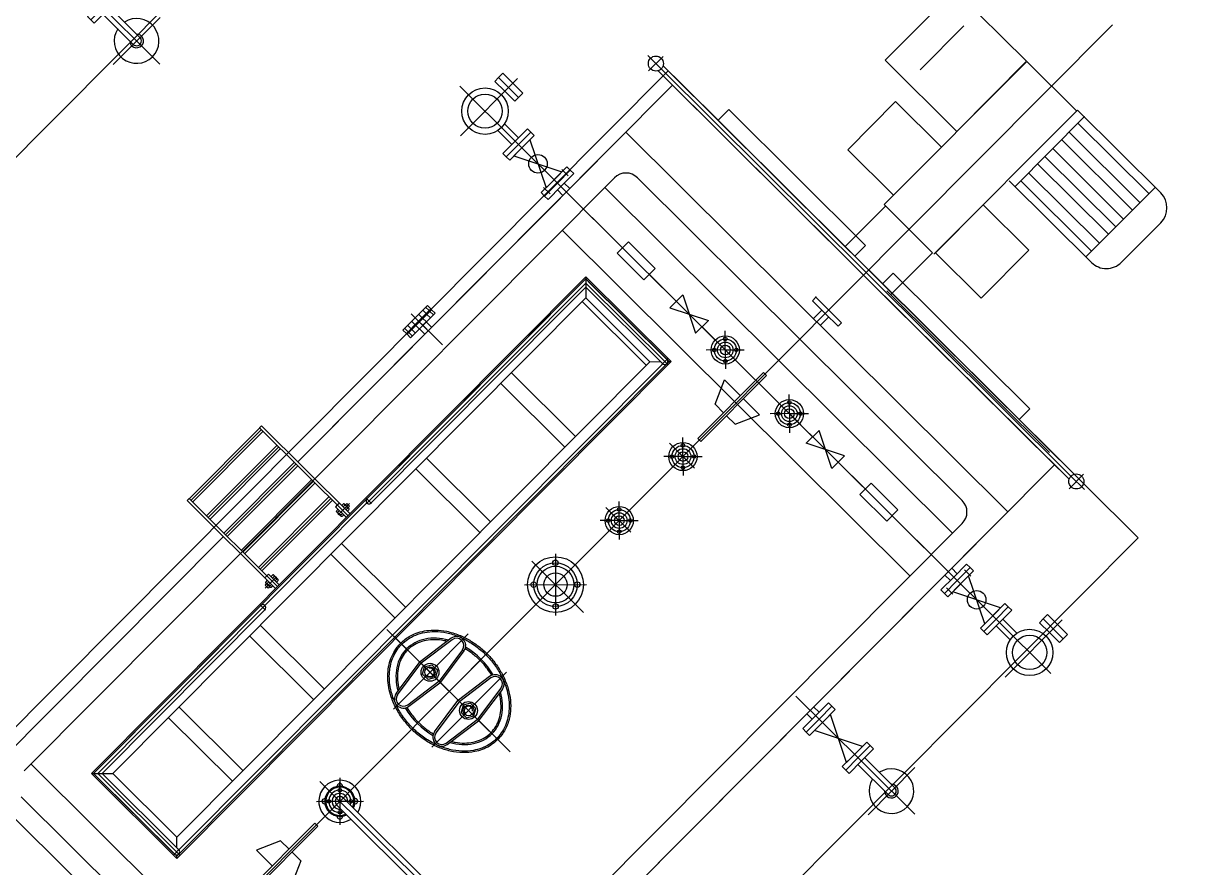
# Model space of a CAD drawing. Extents: x 517634312 to 520012312, y 3499191844 to 3500891844.
# Drawn here: x 518786430 to 518789352, y 3499851051 to 3499853154 of the extents above; entities that cross this region are included whole.
import ezdxf

# ---------------------------------------------------------------- set-up
doc = ezdxf.new("R2010")
doc.units = 0
doc.header["$LTSCALE"] = 1000
doc.layers.get('0').update_dxf_attribs({"linetype": 'CONTINUOUS'})
for name, color, linetype in [('H-BASE', 7, 'CONTINUOUS'), ('H-EQUP-CHI', 4, 'CONTINUOUS'), ('INTE_THICK', 252, 'CONTINUOUS')]:
    doc.layers.add(name, color=color, linetype=linetype)

# ---------------------------------------------------------------- blocks, each defined once
blk = doc.blocks.new('SLOTM16')
at = {"layer": 'INTE_THICK'}
for p, q in [((-10, 9.8), (-10, -9.8)), ((0, 13.1), (-6.5, 13.1)), ((-6.5, 6.5), (0, 6.5)), ((-6.5, -6.5), (0, -6.5)), ((-6.5, -13.1), (0, -13.1))]:
    blk.add_line(p, q, dxfattribs=at)
for centre, radius, start, end in [((-6.7, 9.8), 3.28, 86.1303, 273.8697), ((-2.1, 0), 7.86, 123.7097, 236.2903), ((-6.7, -9.8), 3.28, 86.1303, 273.8697)]:
    blk.add_arc(centre, radius, start, end, dxfattribs=at)
blk = doc.blocks.new('A$C3C6840EC')
for p, q in [((1174, -310.9), (1174, 121.2)), ((524, 111.3), (524, -2654.9)), ((431, 59.3), (413.1, 59.3)), ((413.1, 59.3), (413.1, 12.6)), ((431, 12.6), (431, 59.3)), ((3700, 0), (0, 0)), ((0, 0), (0, -2200)), ((371.4, 12.6), (639, 12.6)), ((413.1, -34.2), (413.1, 12.6)), ((431, 12.6), (431, -34.2)), ((1063.7, 12.1), (1284.3, 12.1)), ((1158, -128.9), (1158, 12.1)), ((1190, -128.9), (1190, 12.1)), ((431, -34.2), (413.1, -34.2)), ((508, -128.4), (508, -62.7)), ((540, -128.4), (540, -62.7)), ((561.5, -160.4), (486.5, -310.4)), ((486.5, -160.4), (561.5, -310.4)), ((486.5, -160.4), (561.5, -160.4)), ((1211.5, -160.9), (1136.5, -310.9)), ((1136.5, -160.9), (1211.5, -310.9)), ((1211.5, -160.9), (1136.5, -160.9)), ((2488.9, -200), (2488.9, -1356.1)), ((2504.9, -216), (2504.9, -1262.1)), ((12, -303.1), (12, -239.9)), ((46.3, -278.1), (-21.9, -278.1)), ((0, -300.1), (0, -1262)), ((12, -303.1), (12, -1262)), ((24, -300.1), (24, -1262.1)), ((463.6, -310.4), (463.6, -326.4)), ((524, -310.4), (463.6, -310.4)), ((481.5, -304.3), (481.5, -334.2)), ((486.5, -310.4), (561.5, -310.4)), ((524, -310.4), (584.4, -310.4)), ((566.5, -304.3), (566.5, -334.2)), ((584.4, -310.4), (584.4, -326.4)), ((1113.6, -310.9), (1113.6, -326.9)), ((1174, -310.9), (1113.6, -310.9)), ((1136.5, -310.9), (1211.5, -310.9)), ((1174, -301.3), (1174, -435)), ((1174, -310.9), (1234.4, -310.9)), ((1234.4, -310.9), (1234.4, -326.9)), ((0, -1163.4), (0, -348.7)), ((24, -1163.4), (24, -348.7)), ((24, -1163.4), (24, -348.7)), ((524, -326.4), (463.6, -326.4)), ((463.6, -342.4), (463.6, -326.4)), ((524, -326.4), (463.6, -326.4)), ((463.6, -342.4), (463.6, -326.4)), ((524, -326.4), (463.6, -326.4)), ((524, -342.4), (463.6, -342.4)), ((524, -342.4), (463.6, -342.4)), ((508, -342.4), (508, -368.1)), ((508, -342.4), (508, -368.1)), ((524, -326.4), (584.4, -326.4)), ((524, -631.2), (524, -326.4)), ((524, -326.4), (584.4, -326.4)), ((524, -326.4), (584.4, -326.4)), ((524, -342.4), (584.4, -342.4)), ((524, -342.4), (584.4, -342.4)), ((540, -342.4), (540, -368.1)), ((540, -342.4), (540, -368.1)), ((584.4, -342.4), (584.4, -326.4)), ((584.4, -342.4), (584.4, -326.4)), ((1174, -326.9), (1113.6, -326.9)), ((1113.6, -342.9), (1113.6, -326.9)), ((1174, -326.9), (1113.6, -326.9)), ((1174, -342.9), (1113.6, -342.9)), ((1158, -342.9), (1158, -368.6)), ((1174, -326.9), (1234.4, -326.9)), ((1174, -326.9), (1234.4, -326.9)), ((1174, -342.9), (1234.4, -342.9)), ((1190, -342.9), (1190, -368.6)), ((1234.4, -342.9), (1234.4, -326.9)), ((2408, -368.1), (24, -368.1)), ((244, -368.1), (244, -2156.1)), ((3290, -368.1), (244, -368.1)), ((1140, -368.1), (3524, -368.1)), ((6, -408.9), (6, -1170.5)), ((0, -464.2), (0, -1141.9)), ((3156, -448.1), (378, -448.1)), ((424, -448.1), (424, -2076.1)), ((624, -448.1), (624, -2076.1)), ((3124, -448.1), (3124, -2076.1)), ((324, -502.1), (324, -2022.1)), ((2472.9, -481.3), (2472.9, -1262.1)), ((-50, -557.1), (-50, -1197.1)), ((0, -557.1), (-50, -557.1)), ((-609.2, -685.3), (-795, -685.3)), ((-865, -755.3), (-865, -1145.4)), ((-539.2, -1140.3), (-539.2, -755.3)), ((524, -883.2), (524, -756.3)), ((-539.2, -781.4), (-865, -781.4)), ((-835.4, -781.4), (-835.4, -1113.2)), ((-793.4, -781.4), (-793.4, -1113.2)), ((-758.4, -781.4), (-758.4, -1113.2)), ((-716.4, -781.4), (-716.4, -1113.2)), ((-680.2, -781.4), (-680.2, -1113.2)), ((-645.2, -781.4), (-645.2, -1113.2)), ((-603.2, -781.4), (-603.2, -1113.2)), ((-565.8, -781.4), (-565.8, -1113.2)), ((554, -883.2), (494, -1003.2)), ((494, -883.2), (554, -1003.2)), ((494, -883.2), (554, -883.2)), ((494, -1003.2), (554, -1003.2)), ((524, -1112.1), (524, -1003.2)), ((1974, -977.4), (1974, -1553.6)), ((1974, -1002.1), (1974, -1522.1)), ((524, -1112.1), (479.3, -1067.4)), ((490.9, -1079), (479.3, -1067.4)), ((524, -1112.1), (568.7, -1067.4)), ((-539.2, -1113.2), (-865, -1113.2)), ((524, -1112.1), (479.3, -1156.8)), ((524, -1112.1), (568.7, -1156.8)), ((1844.5, -1142.4), (1972.6, -1124.4)), ((2103.5, -1142.4), (1975.4, -1124.4)), ((-865, -1145.4), (-189.8, -1145.4)), ((-861, -1145.4), (-861, -1378.7)), ((-189.8, -1378.7), (-189.8, -1152.2)), ((-189.8, -1152.2), (6, -1152.2)), ((1474, -1130.4), (1474, -1372.9)), ((1845.3, -1148.3), (1973.4, -1130.3)), ((2102.7, -1148.3), (1974.6, -1130.3)), ((0, -1197.1), (-50, -1197.1)), ((188.1, -1262.2), (188.1, -1201.9)), ((204.1, -1201.9), (188.1, -1201.9)), ((204.1, -1262.2), (204.1, -1201.9)), ((675.7, -1215.1), (596.8, -1180.1)), ((596.8, -1180.1), (596.8, -1255.1)), ((874, -1207.8), (874, -1324.4)), ((1174, -1207.8), (1174, -1324.4)), ((1546.5, -1334.6), (1401.5, -1189.7)), ((1401.5, -1334.6), (1546.5, -1189.7)), ((2146.1, -1172.1), (1794.6, -1172.1)), ((1844.5, -1201.9), (1972.6, -1219.9)), ((1845.3, -1195.9), (1973.4, -1213.9)), ((2102.7, -1195.9), (1974.6, -1213.9)), ((2103.5, -1201.9), (1975.4, -1219.9)), ((2433.7, -1317.3), (2544, -1207)), ((2544, -1317.3), (2433.7, -1207)), ((2720.3, -1215.1), (2799.2, -1180.1)), ((204.1, -1246.2), (244, -1246.2)), ((675.7, -1215.1), (675.7, -1255.1)), ((874, -1262.1), (829.3, -1217.4)), ((874, -1262.1), (918.7, -1217.4)), ((1174, -1262.1), (1129.3, -1217.4)), ((1174, -1262.1), (1218.7, -1217.4)), ((2488.9, -1262.1), (2444.2, -1217.4)), ((2488.9, -1262.1), (2533.6, -1217.4)), ((2720.3, -1215.1), (2720.3, -1255.1)), ((-1148.2, -1262.1), (3646.2, -1262.1)), ((0, -2224.2), (0, -1262.2)), ((12, -2221.1), (12, -1262.2)), ((24, -2224.2), (24, -1262.1)), ((188.1, -1262.2), (188.1, -1322.6)), ((204.1, -1262.2), (204.1, -1322.6)), ((204.1, -1278.2), (244, -1278.2)), ((797, -1255.1), (487.8, -1255.1)), ((487.8, -1255.1), (487.8, -1269.1)), ((797, -1269.1), (487.8, -1269.1)), ((596.8, -1344.1), (596.8, -1269.1)), ((675.7, -1309.1), (675.7, -1269.1)), ((797, -1255.1), (797, -1269.1)), ((874, -1262.1), (829.3, -1306.8)), ((874, -1262.1), (918.7, -1306.8)), ((1174, -1262.1), (1129.3, -1306.8)), ((1174, -1262.1), (1218.7, -1306.8)), ((1974, -1262.1), (1768.9, -1262.1)), ((2488.9, -1262.1), (2444.2, -1306.8)), ((2488.9, -1262.1), (2533.6, -1306.8)), ((2599, -1255.1), (2599, -1269.1)), ((2599, -1255.1), (2908.1, -1255.1)), ((2599, -1269.1), (2908.1, -1269.1)), ((2720.3, -1309.1), (2720.3, -1269.1)), ((2799.2, -1344.1), (2799.2, -1269.1)), ((204.1, -1322.6), (188.1, -1322.6)), ((675.7, -1309.1), (596.8, -1344.1)), ((1844.5, -1322.4), (1972.6, -1304.4)), ((1845.3, -1328.3), (1973.4, -1310.3)), ((2102.7, -1328.3), (1974.6, -1310.3)), ((2103.5, -1322.4), (1975.4, -1304.4)), ((2720.3, -1309.1), (2799.2, -1344.1)), ((-50, -1967.1), (-50, -1327.1)), ((0, -1327.1), (-50, -1327.1)), ((0, -1360.8), (0, -2175.6)), ((24, -1360.8), (24, -2175.6)), ((24, -1360.8), (24, -2175.6)), ((2146.1, -1352.1), (1794.6, -1352.1)), ((-861, -1378.7), (-189.8, -1378.7)), ((-189.8, -1372.2), (0, -1372.2)), ((0, -2060.1), (0, -1382.3)), ((524, -1412.1), (479.3, -1367.4)), ((524, -1412.1), (568.7, -1367.4)), ((1844.5, -1381.9), (1972.6, -1399.9)), ((1845.3, -1375.9), (1973.4, -1393.9)), ((2102.7, -1375.9), (1974.6, -1393.9)), ((2103.5, -1381.9), (1975.4, -1399.9)), ((524, -1412.1), (479.3, -1456.8)), ((524, -1412.1), (568.7, -1456.8)), ((3224, -1403.2), (3224, -2022.1)), ((490.9, -1445.2), (479.3, -1456.8)), ((524, -1458.9), (524, -1521.1)), ((678, -1912.1), (678, -1512.1)), ((678, -1512.1), (3004.8, -1512.1)), ((685.9, -1520.1), (678, -1512.1)), ((683, -1907.1), (683, -1517.1)), ((683, -1517.1), (2999.8, -1517.1)), ((693, -1514.7), (693, -1897.1)), ((2989.8, -1512.7), (2989.8, -1897.1)), ((3004.8, -1512.1), (2996.7, -1520.2)), ((2999.8, -1907.1), (2999.8, -1517.1)), ((3004.8, -1512.1), (3004.8, -1912.1)), ((494, -1641.1), (554, -1521.1)), ((554, -1641.1), (494, -1521.1)), ((494, -1521.1), (554, -1521.1)), ((706.6, -1527.1), (679.6, -1527.1)), ((683, -1532.3), (683, -1895.1)), ((703, -1887.2), (703, -1527.1)), ((703, -1527.1), (2979.8, -1527.1)), ((728, -1562.1), (703, -1537.1)), ((2979.8, -1537.1), (2954.8, -1562.1)), ((2977.7, -1527.5), (3003, -1527.5)), ((2979.8, -1527.5), (2979.8, -1887.1)), ((2999.8, -1532.3), (2999.8, -1902.1)), ((728, -1862.2), (728, -1562.1)), ((728, -1562.1), (2954.8, -1562.1)), ((745.1, -1862.2), (745.1, -1562.1)), ((1078, -1862.2), (1078, -1562.1)), ((1128, -1862.2), (1128, -1562.1)), ((1478, -1862.1), (1478, -1562.1)), ((1528, -1862.1), (1528, -1562.1)), ((1878, -1862.1), (1878, -1562.1)), ((1928, -1862.1), (1928, -1562.1)), ((2260.6, -1862.1), (2260.6, -1562.1)), ((2310.6, -1862.1), (2310.6, -1562.1)), ((2643.3, -1862.1), (2643.3, -1562.1)), ((2693.3, -1862.1), (2693.3, -1562.1)), ((2954.8, -1862.1), (2954.8, -1562.1)), ((-592, -1609.9), (-797.7, -1609.9)), ((494, -1641.1), (554, -1641.1)), ((524, -1641.1), (524, -1767.9)), ((3290, -2156.1), (3290, -1662.1)), ((703, -1887.2), (728, -1862.1)), ((728, -1862.1), (2954.8, -1862.1)), ((2979.8, -1887.1), (2954.8, -1862.1)), ((524, -2181.8), (524, -1893.1)), ((678, -1912.1), (703, -1887.2)), ((683, -1907.1), (2999.8, -1907.1)), ((1725.6, -1897.1), (693, -1897.1)), ((695, -1907.1), (798, -1907.1)), ((703, -1887.1), (798, -1887.1)), ((1713, -1887.1), (798, -1887.1)), ((1713, -1907.1), (798, -1907.1)), ((1713, -1885.2), (1713, -1910)), ((1723, -1897.1), (2203, -1897.1)), ((2200.4, -1897.1), (2989.8, -1897.1)), ((2213, -1885.2), (2213, -1910)), ((2213, -1887.1), (2979.8, -1887.1)), ((2213, -1907.1), (2999.8, -1907.1)), ((3004.8, -1912.1), (2979.8, -1887.1)), ((678, -1912.1), (3004.8, -1912.1)), ((1817.9, -1937.1), (1764.9, -1937.1)), ((1778, -1930.6), (1771.3, -1930.6)), ((1771.3, -1943.7), (1771.3, -1930.6)), ((1778, -1943.7), (1771.3, -1943.7)), ((1788, -2326.1), (1788, -1912.1)), ((1797, -2326.1), (1797, -1912.1)), ((1805, -1962.1), (1805, -1912.1)), ((2108.1, -1937.1), (2161.1, -1937.1)), ((2121, -1962.1), (2121, -1912.1)), ((2129, -2326.1), (2129, -1912.1)), ((2138, -2326.1), (2138, -1912.1)), ((2148, -1930.6), (2154.7, -1930.6)), ((2148, -1943.7), (2154.7, -1943.7)), ((2154.7, -1943.7), (2154.7, -1930.6)), ((0, -1967.1), (-50, -1967.1)), ((1797, -1962.1), (1788, -1962.1)), ((1797, -1962.1), (1805, -1962.1)), ((1797, -1985.1), (2129, -1985.1)), ((2138, -1962.1), (2121, -1962.1)), ((1797, -1993.1), (2129, -1993.1)), ((1797, -2001.1), (2129, -2001.1)), ((1995, -2076.1), (378, -2076.1)), ((1174, -2223), (1174, -2089.3)), ((1797, -2066.1), (2129, -2066.1)), ((1797, -2074.1), (2129, -2074.1)), ((1797, -2082.1), (2129, -2082.1)), ((3156, -2076.1), (1804.1, -2076.1)), ((1770.1, -2156.1), (24, -2156.1)), ((1770.1, -2156.1), (378, -2156.1)), ((524, -2181.8), (463.6, -2181.8)), ((463.6, -2181.8), (463.6, -2197.8)), ((463.6, -2181.8), (463.6, -2197.8)), ((524, -2181.8), (463.6, -2181.8)), ((508, -2181.8), (508, -2156.1)), ((508, -2181.8), (508, -2156.1)), ((524, -2181.8), (584.4, -2181.8)), ((524, -2181.8), (584.4, -2181.8)), ((540, -2181.8), (540, -2156.1)), ((540, -2181.8), (540, -2156.1)), ((584.4, -2181.8), (584.4, -2197.8)), ((584.4, -2181.8), (584.4, -2197.8)), ((727, -2156.1), (1788, -2156.1)), ((1158, -2181.4), (1158, -2155.7)), ((1190, -2181.4), (1158, -2181.4)), ((1174, -2217.4), (1174, -2163.4)), ((1174, -2181.4), (1174, -2235.4)), ((1190, -2181.4), (1190, -2155.7)), ((1797, -2147.1), (2129, -2147.1)), ((1797, -2155.1), (2129, -2155.1)), ((1797, -2163.1), (2129, -2163.1)), ((3290, -2156.1), (2138, -2156.1)), ((2138, -2156.1), (3524, -2156.1)), ((3700, -2200), (0, -2200)), ((524, -2197.8), (463.6, -2197.8)), ((524, -2197.8), (463.6, -2197.8)), ((463.6, -2213.8), (463.6, -2197.8)), ((524, -2197.8), (463.6, -2197.8)), ((524, -2213.8), (463.6, -2213.8)), ((481.5, -2220), (481.5, -2190.1)), ((486.5, -2363.8), (561.5, -2213.8)), ((561.5, -2363.8), (486.5, -2213.8)), ((486.5, -2213.8), (561.5, -2213.8)), ((524, -2197.8), (584.4, -2197.8)), ((524, -2197.8), (584.4, -2197.8)), ((524, -2197.8), (584.4, -2197.8)), ((524, -2213.8), (584.4, -2213.8)), ((566.5, -2220), (566.5, -2190.1)), ((584.4, -2213.8), (584.4, -2197.8)), ((46.3, -2246.1), (-21.9, -2246.1)), ((12, -2221.1), (12, -2284.4)), ((1797, -2228.1), (2129, -2228.1)), ((1797, -2236.1), (2129, -2236.1)), ((1797, -2244.1), (2129, -2244.1)), ((1788, -2326.1), (1797, -2326.1)), ((1797, -2309.1), (2129, -2309.1)), ((1797, -2317.1), (2129, -2317.1)), ((1797, -2325.1), (2129, -2325.1)), ((2129, -2326.1), (2138, -2326.1)), ((486.5, -2363.8), (561.5, -2363.8)), ((508, -2395.8), (508, -2461.5)), ((540, -2395.8), (540, -2461.5)), ((413.1, -2490.1), (413.1, -2536.8)), ((431, -2490.1), (413.1, -2490.1)), ((431, -2536.8), (431, -2490.1)), ((371.4, -2536.8), (639, -2536.8)), ((413.1, -2583.6), (413.1, -2536.8)), ((431, -2536.8), (431, -2583.6)), ((431, -2583.6), (413.1, -2583.6))]:
    blk.add_line(p, q)
for points in [[(413.1, 12.6), (413.1, 59.3), (392.8, 59.3), (392.8, 12.6)], [(413.1, 12.6), (413.1, -34.2), (392.8, -34.2), (392.8, 12.6)], [(524, -144.4), (466.5, -144.4), (466.5, -128.4), (524, -128.4)], [(524, -144.4), (466.5, -144.4), (466.5, -160.4), (524, -160.4)], [(524, -144.4), (581.5, -144.4), (581.5, -128.4), (524, -128.4)], [(524, -144.4), (581.5, -144.4), (581.5, -160.4), (524, -160.4)], [(1174, -144.9), (1116.5, -144.9), (1116.5, -128.9), (1174, -128.9)], [(1174, -144.9), (1116.5, -144.9), (1116.5, -160.9), (1174, -160.9)], [(1174, -144.9), (1231.5, -144.9), (1231.5, -128.9), (1174, -128.9)], [(1174, -144.9), (1231.5, -144.9), (1231.5, -160.9), (1174, -160.9)], [(1174, -2197.4), (1116.5, -2197.4), (1116.5, -2181.4), (1174, -2181.4)], [(1124.5, -2197.4), (1124.5, -2181.4)], [(1138.5, -2197.4), (1138.5, -2181.4)], [(1157.5, -2199.4), (1157.5, -2181.4)], [(1174, -2197.4), (1231.5, -2197.4), (1231.5, -2181.4), (1174, -2181.4)], [(1190.5, -2199.4), (1190.5, -2181.4)], [(1209.5, -2197.4), (1209.5, -2181.4)], [(1223.5, -2197.4), (1223.5, -2181.4)], [(1174, -2201.4), (1116.5, -2201.4), (1116.5, -2217.4), (1174, -2217.4)], [(1124.5, -2201.4), (1124.5, -2217.4)], [(1138.5, -2201.4), (1138.5, -2217.4)], [(1174, -2199.4), (1141.5, -2199.4), (1141.5, -2197.4)], [(1174, -2199.4), (1141.5, -2199.4), (1141.5, -2201.4)], [(1157.5, -2199.4), (1157.5, -2217.4)], [(1174, -2199.4), (1206.5, -2199.4), (1206.5, -2197.4)], [(1174, -2199.4), (1206.5, -2199.4), (1206.5, -2201.4)], [(1174, -2201.4), (1231.5, -2201.4), (1231.5, -2217.4), (1174, -2217.4)], [(1190.5, -2199.4), (1190.5, -2217.4)], [(1209.5, -2201.4), (1209.5, -2217.4)], [(1223.5, -2201.4), (1223.5, -2217.4)], [(524, -2379.8), (466.5, -2379.8), (466.5, -2363.8), (524, -2363.8)], [(524, -2379.8), (581.5, -2379.8), (581.5, -2363.8), (524, -2363.8)], [(524, -2379.8), (466.5, -2379.8), (466.5, -2395.8), (524, -2395.8)], [(524, -2379.8), (581.5, -2379.8), (581.5, -2395.8), (524, -2395.8)], [(413.1, -2536.8), (413.1, -2490.1), (392.8, -2490.1), (392.8, -2536.8)], [(413.1, -2536.8), (413.1, -2583.6), (392.8, -2583.6), (392.8, -2536.8)]]:
    blk.add_lwpolyline(points)
for points in [[(496.4, -631.2), (549.4, -631.2), (549.4, -756.3), (496.4, -756.3)], [(-196.6, -931.3), (-421.6, -931.3), (-421.6, -1145.4), (-196.6, -1145.4)], [(1974, -1146.7), (1952, -1159.4), (1952, -1184.8), (1974, -1197.6), (1996, -1184.8), (1996, -1159.4)], [(1974, -1377.6), (1952, -1364.8), (1952, -1339.4), (1974, -1326.7), (1996, -1339.4), (1996, -1364.8)], [(-861, -1379), (-532.2, -1379), (-532.2, -1714.3), (-861, -1714.3)], [(-234.4, -1378.7), (-459.4, -1378.7), (-459.4, -1592.8), (-234.4, -1592.8)], [(496.4, -1893.1), (549.4, -1893.1), (549.4, -1767.9), (496.4, -1767.9)]]:
    blk.add_lwpolyline(points, close=True)
for centre, radius in [((524, 12.6), 77), ((524, 12.6), 57), ((524, -235.4), 30.7), ((12, -278.1), 25), ((524, -1112.1), 46.8), ((524, -1112.1), 36.8), ((498, -1086.1), 6), ((524, -1112.1), 26.1), ((550, -1086.1), 6), ((524, -1112.1), 16), ((498, -1138.2), 6), ((550, -1138.2), 6), ((1974, -1172.1), 29.7), ((1974, -1172.1), 17.5), ((1474, -1262.1), 92.5), ((1474, -1262.1), 72.5), ((1474, -1262.1), 61), ((1422.7, -1210.9), 9), ((1525.3, -1210.9), 9), ((874, -1262.1), 46.8), ((874, -1262.1), 36.8), ((848, -1236.1), 6), ((874, -1262.1), 26.1), ((874, -1262.1), 16), ((900, -1236.1), 6), ((1174, -1262.1), 46.8), ((1174, -1262.1), 36.8), ((1148, -1236.1), 6), ((1174, -1262.1), 26.1), ((1174, -1262.1), 16), ((1200, -1236.1), 6), ((1474, -1262.1), 38.8), ((2462.8, -1236.1), 6), ((2514.9, -1236.1), 6), ((848, -1288.2), 6), ((900, -1288.2), 6), ((1148, -1288.2), 6), ((1200, -1288.2), 6), ((2462.8, -1288.2), 6), ((2514.9, -1288.2), 6), ((1422.7, -1313.4), 9), ((1525.3, -1313.4), 9), ((1974, -1352.1), 29.7), ((1974, -1352.1), 17.5), ((524, -1412.1), 46.8), ((524, -1412.1), 36.8), ((498, -1386.1), 6), ((524, -1412.1), 26.1), ((524, -1412.1), 16), ((550, -1386.1), 6), ((498, -1438.2), 6), ((550, -1438.2), 6), ((12, -2246.1), 25), ((524, -2288.8), 30.7), ((524, -2536.8), 77), ((524, -2536.8), 57)]:
    blk.add_circle(centre, radius)
for centre, radius, start, end in [((1174, 12.1), 74.3, 282.4318, 257.5682), ((1174, 12.1), 22.8, 314.5176, 225.4824), ((1174, 12.1), 16, 360, 180.0043), ((378, -502.1), 54, 90, 180), ((-795, -755.3), 70, 90, 180), ((-609.2, -755.3), 70, 0, 90), ((1974, -1134.3), 10, 82, 98), ((1848.6, -1172.1), 30, 98, 262), ((1848.6, -1172.1), 24, 98, 262), ((1974, -1172.1), 14, 123.3991, 0), ((2099.4, -1172.1), 24, 278, 82), ((2099.4, -1172.1), 30, 278, 82), ((2488.9, -1262.1), 70, 103.213, 76.787), ((1974, -1210), 10, 262, 278), ((2488.9, -1262.1), 50, 108.6629, 71.3371), ((2488.9, -1262.1), 46.8, 109.9917, 70.0083), ((2453.5, -1226.8), 9, 19.2635, 250.7365), ((2488.9, -1262.1), 36.8, 115.7719, 64.2281), ((2488.9, -1262.1), 26.1, 127.7392, 52.2608), ((2524.2, -1226.8), 9, 289.2635, 160.7365), ((2488.9, -1262.1), 16, 180, 360), ((1848.6, -1352.1), 30, 98, 262), ((1974, -1314.3), 10, 82, 98), ((2099.4, -1352.1), 30, 278, 82), ((2453.5, -1297.5), 9, 109.2635, 340.7365), ((2524.2, -1297.5), 9, 199.2635, 70.7365), ((1848.6, -1352.1), 24, 98, 262), ((1974, -1352.1), 14, 0, 236.6009), ((2099.4, -1352.1), 24, 278, 82), ((1974, -1390), 10, 262, 278), ((693, -1527.1), 10, 0, 180), ((2989.8, -1527.5), 10, 0, 180), ((1713, -1897.1), 10, 270, 90), ((2213, -1897.1), 10, 90, 270), ((378, -2022.1), 54, 180, 270)]:
    blk.add_arc(centre, radius, start, end)
for start_param, end_param in [(-0.919956, 0.919956), (1.240205, 1.901387), (4.381798, 5.04298), (2.221637, 4.061549)]:
    blk.add_ellipse((1974, -1262.1), major_axis=(0, 200), ratio=0.75, start_param=start_param, end_param=end_param)
for points, knots in [([(1974, -1489.1), (1980.1, -1489.1), (1986.1, -1488.7), (2001.4, -1486.7), (2010.5, -1484.6), (2028.5, -1478.5), (2037.4, -1474.5), (2054.5, -1464.9), (2062.6, -1459.2), (2078, -1446.5), (2085.3, -1439.4), (2098.8, -1423.9), (2105, -1415.6), (2116.4, -1397.8), (2121.6, -1388.4), (2132.3, -1365.2), (2137.5, -1350.9), (2145.3, -1321.7), (2148, -1306.7), (2151.1, -1276.3), (2151.4, -1260.9), (2149.7, -1230.5), (2147.7, -1215.5), (2141.3, -1186.2), (2137, -1172), (2126.2, -1144.8), (2119.7, -1131.8), (2104.6, -1107.8), (2096.1, -1096.7), (2077.3, -1076.8), (2067, -1068.1), (2048.7, -1055.9), (2041.2, -1051.7), (2025.5, -1044.6), (2017.3, -1041.7), (2000.7, -1037.5), (1992.3, -1036.1), (1975.4, -1034.9), (1966.9, -1035.1), (1951.6, -1036.8), (1944.8, -1038.1), (1931.3, -1041.6), (1924.7, -1043.9), (1911.7, -1049.3), (1905.4, -1052.5), (1889.1, -1062.2), (1879.5, -1069.4), (1861.6, -1085.8), (1853.4, -1095), (1838.4, -1115.1), (1831.7, -1126), (1820, -1149), (1815, -1161.2), (1806.7, -1186.3), (1803.5, -1199.4), (1798.9, -1226), (1797.6, -1239.5), (1796.7, -1266.7), (1797.2, -1280.3), (1800.2, -1307.3), (1802.6, -1320.6), (1809.2, -1346.5), (1813.5, -1359.1), (1824.2, -1384.4), (1830.9, -1397.1), (1845.3, -1418.9), (1852.7, -1428.4), (1868.1, -1444.7), (1875.9, -1451.7), (1891.7, -1463.6), (1899.6, -1468.6), (1916.1, -1477.1), (1924.6, -1480.5), (1940.2, -1485.2), (1947.1, -1486.7), (1960.7, -1488.7), (1967.3, -1489.1), (1974, -1489.1)], [0, 0, 0, 0, 0.097716, 0.097716, 0.247651, 0.247651, 0.401592, 0.401592, 0.555533, 0.555533, 0.709474, 0.709474, 0.863414, 0.863414, 1.017355, 1.017355, 1.228542, 1.228542, 1.437227, 1.437227, 1.645811, 1.645811, 1.852356, 1.852356, 2.058901, 2.058901, 2.265446, 2.265446, 2.471991, 2.471991, 2.678536, 2.678536, 2.814126, 2.814126, 2.951752, 2.951752, 3.08847, 3.08847, 3.225188, 3.225188, 3.336824, 3.336824, 3.448459, 3.448459, 3.560094, 3.560094, 3.745304, 3.745304, 3.930514, 3.930514, 4.115724, 4.115724, 4.300933, 4.300933, 4.486143, 4.486143, 4.671353, 4.671353, 4.856563, 4.856563, 5.041773, 5.041773, 5.226982, 5.226982, 5.431864, 5.431864, 5.610213, 5.610213, 5.769869, 5.769869, 5.916037, 5.916037, 6.062204, 6.062204, 6.175847, 6.175847, 6.283185, 6.283185, 6.283185, 6.283185]), ([(1974, -1484.1), (1979.9, -1484.1), (1985.9, -1483.7), (2000.3, -1481.8), (2008.7, -1479.9), (2025.2, -1474.4), (2033.2, -1471), (2048.7, -1462.6), (2056.2, -1457.6), (2070.4, -1446.6), (2077.1, -1440.4), (2089.8, -1426.9), (2095.8, -1419.6), (2109.1, -1400.7), (2116, -1388.7), (2127.7, -1363.1), (2132.6, -1349.6), (2140.2, -1321.6), (2142.8, -1307.2), (2145.9, -1277.9), (2146.4, -1263.1), (2145, -1233.6), (2143.1, -1218.9), (2137.2, -1190.3), (2133.2, -1176.4), (2123, -1149.8), (2116.8, -1137.1), (2102.6, -1113.6), (2094.5, -1102.7), (2076.6, -1083.1), (2066.9, -1074.4), (2048.5, -1061.5), (2040.2, -1056.8), (2023, -1049), (2014.2, -1045.9), (1996.1, -1041.6), (1986.9, -1040.4), (1968.4, -1039.9), (1959.2, -1040.6), (1940.9, -1043.9), (1931.9, -1046.5), (1914.5, -1053.4), (1906, -1057.7), (1889.8, -1068), (1882.1, -1073.9), (1867.5, -1087.1), (1860.7, -1094.4), (1848, -1110.2), (1842.2, -1118.7), (1831.6, -1136.7), (1826.9, -1146.2), (1817.3, -1169.1), (1812.9, -1182.8), (1806.2, -1211), (1804, -1225.5), (1801.7, -1254.8), (1801.7, -1269.6), (1804, -1298.9), (1806.2, -1313.4), (1812.9, -1341.6), (1817.4, -1355.3), (1828.3, -1381.4), (1834.8, -1393.7), (1849.7, -1416.6), (1858, -1427.1), (1874.9, -1444.3), (1883.2, -1451.4), (1900.8, -1463.6), (1910, -1468.8), (1929.2, -1476.9), (1939.2, -1480), (1957.5, -1483.4), (1965.7, -1484.1), (1974, -1484.1)], [0, 0, 0, 0, 0.099377, 0.099377, 0.242723, 0.242723, 0.38607, 0.38607, 0.529416, 0.529416, 0.672763, 0.672763, 0.81611, 0.81611, 1.020745, 1.020745, 1.22538, 1.22538, 1.430015, 1.430015, 1.63465, 1.63465, 1.839285, 1.839285, 2.04392, 2.04392, 2.248555, 2.248555, 2.45319, 2.45319, 2.657825, 2.657825, 2.812314, 2.812314, 2.966803, 2.966803, 3.121293, 3.121293, 3.275782, 3.275782, 3.430271, 3.430271, 3.58476, 3.58476, 3.739249, 3.739249, 3.893738, 3.893738, 4.048228, 4.048228, 4.202717, 4.202717, 4.406702, 4.406702, 4.610688, 4.610688, 4.814674, 4.814674, 5.018659, 5.018659, 5.222645, 5.222645, 5.426631, 5.426631, 5.630616, 5.630616, 5.802028, 5.802028, 5.97344, 5.97344, 6.144852, 6.144852, 6.283185, 6.283185, 6.283185, 6.283185]), ([(2087, -1140.1), (2084.7, -1136.2), (2082.3, -1132.4), (2073.7, -1120.1), (2067, -1112.1), (2052.7, -1098), (2045.1, -1091.8), (2029.2, -1081.5), (2020.9, -1077.3), (2003.9, -1071), (1995.3, -1068.9), (1977.8, -1066.8), (1969, -1066.9), (1951.5, -1069.1), (1942.8, -1071.3), (1925.9, -1077.8), (1917.7, -1082.1), (1901.8, -1092.7), (1894.2, -1098.9), (1880, -1113.2), (1873.4, -1121.3), (1865.2, -1133.3), (1863, -1136.6), (1861, -1140.1)], [8.526699, 8.526699, 8.526699, 8.526699, 8.603043, 8.603043, 8.786622, 8.786622, 8.970201, 8.970201, 9.15378, 9.15378, 9.337359, 9.337359, 9.520938, 9.520938, 9.704517, 9.704517, 9.888096, 9.888096, 10.071675, 10.071675, 10.255254, 10.255254, 10.322857, 10.322857, 10.322857, 10.322857]), ([(1836.7, -1199.7), (1834.6, -1208), (1832.9, -1216.5), (1829.9, -1236.9), (1829.1, -1248.9), (1828.9, -1273), (1829.7, -1285), (1832.6, -1306.2), (1834.4, -1315.5), (1836.7, -1324.6)], [4.3883153, 4.3883153, 4.3883153, 4.3883153, 4.5228056, 4.5228056, 4.7063845, 4.7063845, 4.8899635, 4.8899635, 5.0364627, 5.0364627, 5.0364627, 5.0364627]), ([(2111.3, -1324.6), (2113.8, -1315), (2115.6, -1305.1), (2118.4, -1283.3), (2119.1, -1271.2), (2118.9, -1247.2), (2117.9, -1235.2), (2114.9, -1215.4), (2113.3, -1207.5), (2111.3, -1199.7)], [7.5299079, 7.5299079, 7.5299079, 7.5299079, 7.6851485, 7.6851485, 7.8687274, 7.8687274, 8.0523064, 8.0523064, 8.1780554, 8.1780554, 8.1780554, 8.1780554]), ([(1861, -1384.2), (1862.7, -1387), (1864.4, -1389.8), (1872.2, -1401.4), (1878.7, -1409.5), (1892.8, -1424.1), (1900.3, -1430.4), (1916.1, -1441.2), (1924.3, -1445.7), (1941.1, -1452.4), (1949.8, -1454.8), (1963.7, -1456.8), (1968.8, -1457.1), (1974, -1457.1), (1979.6, -1457.1), (1985.2, -1456.7), (1999.4, -1454.5), (2008.1, -1452), (2024.9, -1445.1), (2033.1, -1440.6), (2048.8, -1429.6), (2056.3, -1423.1), (2070.2, -1408.4), (2076.7, -1400.2), (2084.1, -1388.9), (2085.6, -1386.6), (2087, -1384.2)], [5.385106, 5.385106, 5.385106, 5.385106, 5.4407, 5.4407, 5.624279, 5.624279, 5.807858, 5.807858, 5.991437, 5.991437, 6.175016, 6.175016, 6.283185, 6.283185, 6.283185, 6.400096, 6.400096, 6.583675, 6.583675, 6.767254, 6.767254, 6.950833, 6.950833, 7.134412, 7.134412, 7.181265, 7.181265, 7.181265, 7.181265])]:
    blk.add_open_spline(points, degree=3, knots=knots)
at = {"linetype": 'ByBlock'}
for p in [(-865, -1113.2), (188.1, -1322.6)]:
    blk.add_point(p, dxfattribs=at)
for p in [(1788, -1937.1), (2121, -1937.1)]:
    blk.add_blockref('SLOTM16', p)
at = {"xscale": -1}
for p in [(1805, -1937.1), (2138, -1937.1)]:
    blk.add_blockref('SLOTM16', p, dxfattribs=at)

msp = doc.modelspace()

# ---------------------------------------------------------------- hatches: boundary and pattern name
at = {"layer": 'H-BASE'}
h = msp.add_hatch(dxfattribs=at)
h.set_pattern_fill('ANSI35', color=256, scale=30)
h.set_pattern_definition([(90.1573, (518839106.9, 3499796143.69), (-190.4993, -0.52297), []), (90.1573, (518839201.89, 3499796239.2), (-190.4993, -0.52297), [238.125, -47.625, 0, -47.625])])
edge = h.paths.add_edge_path()
edge.add_line((518798994.8292, 3499849975.5319), (518796856.3666, 3499852102.2852))
edge.add_line((518798783.2803, 3499849762.8183), (518796644.8177, 3499851889.5716))
edge.add_line((518796644.8177, 3499851889.5716), (518796856.9673, 3499852102.8893))
edge.add_line((518798994.8292, 3499849975.5319), (518803765.5808, 3499854772.5497))
edge.add_line((518803978.2944, 3499854561.0008), (518796455.685, 3499846996.9744))
edge.add_line((518803765.5808, 3499854772.5497), (518803978.2944, 3499854561.0008))
edge.add_line((518798783.2803, 3499849762.8183), (518796454.5203, 3499847421.2369))
edge.add_line((518796455.685, 3499846996.9744), (518787368.9295, 3499856033.9751))
edge.add_line((518796454.5203, 3499847421.2369), (518787793.192, 3499856035.1398))
edge.add_line((518790063.8811, 3499858318.3306), (518787793.192, 3499856035.1398))
edge.add_line((518790062.7164, 3499858742.5931), (518787368.9295, 3499856033.9751))
edge.add_line((518794671.1598, 3499854159.3834), (518790062.7164, 3499858742.5931))
edge.add_line((518794459.6109, 3499853946.6698), (518790063.8811, 3499858318.3306))
edge.add_line((518794671.1598, 3499854159.3834), (518794459.6109, 3499853946.6698))

# ---------------------------------------------------------------- block references
at = {"layer": 'H-EQUP-CHI', "xscale": 0.7500000000000001, "yscale": 0.7500000000000001, "zscale": 0.7500000000000001, "rotation": 225.1572922401493}
for p in [(518787325.6999, 3499853741.1138), (518789204.67, 3499851872.432)]:
    msp.add_blockref('A$C3C6840EC', p, dxfattribs=at)

doc.saveas('drawing.dxf')
